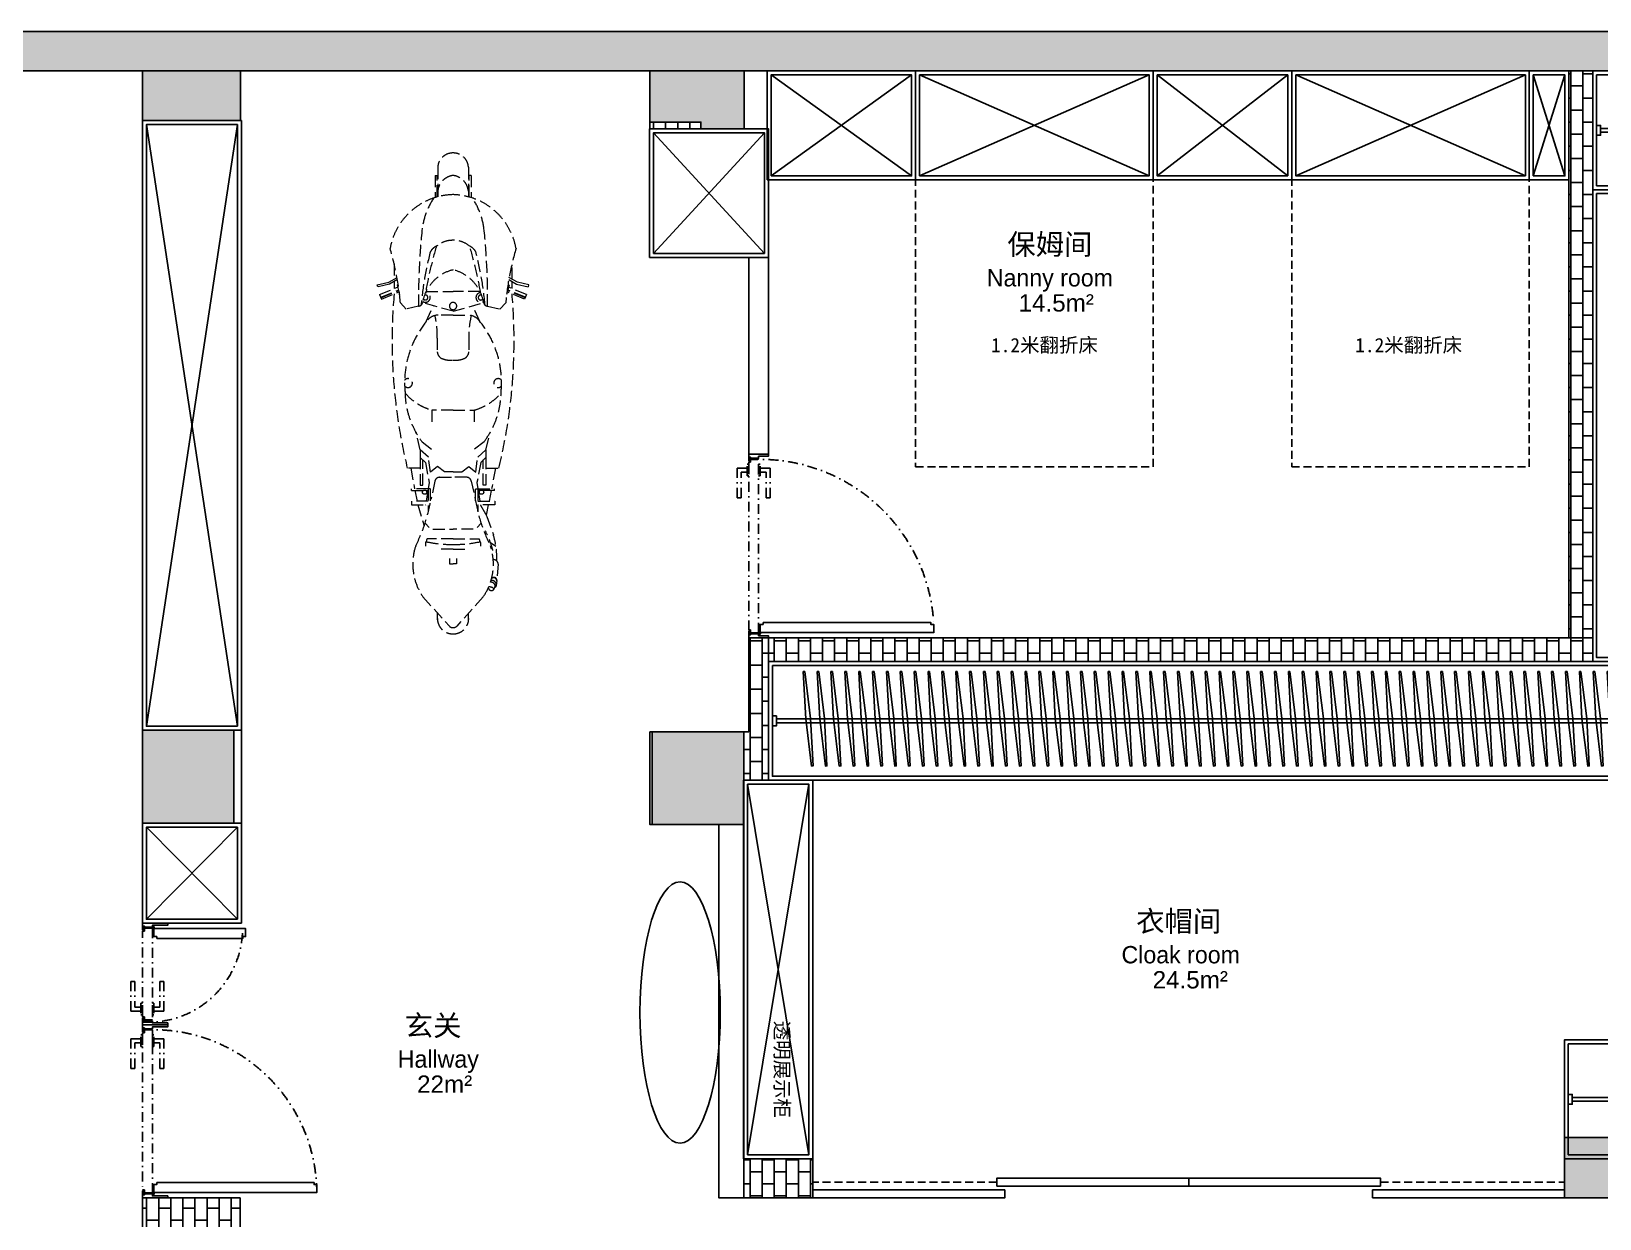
# Model space of a CAD drawing. Header units: millimetres. Extents: x -108767 to 78913, y -380878 to 1470.
# Drawn here: x 12053 to 19974, y -172015 to -166016 of the extents above; entities that cross this region are included whole.
import ezdxf
from ezdxf.enums import TextEntityAlignment as Align

# ---------------------------------------------------------------- set-up
doc = ezdxf.new("R2010")
doc.units = ezdxf.units.MM
doc.header["$LTSCALE"] = 10
for name, pattern in [('DASH', [0.35, 0.25, -0.1]), ('DASHDOT', [1, 0.5, -0.25, 0, -0.25]), ('DASHED', [0.75, 0.5, -0.25])]:
    doc.linetypes.add(name, pattern=pattern)
for name, color, linetype in [('012到顶家具', 55, 'Continuous'), ('021洁具', 146, 'Continuous'), ('2-Tank High', 70, 'Continuous'), ('3-New Window', 4, 'Continuous'), ('DOOR', 60, 'Continuous'), ('FF-FURN', 51, 'Continuous'), ('FF-TEXT', 50, 'Continuous'), ('NW-01-wall(原有墙体)', 255, 'Continuous'), ('NW-02-free(活动家具)', 241, 'Continuous'), ('T01-天花', 30, 'Continuous'), ('wipess', 8, 'Continuous')]:
    doc.layers.add(name, color=color, linetype=linetype)
doc.styles.add('ARIAL', font='arial.ttf')
doc.styles.add('CCD-HB', font='hbsmall.shx')
doc.styles.get("Standard").update_dxf_attribs({"font": ''})
doc.styles.add('STO', font='')
doc.styles.get('Standard').set_extended_font_data('SimSun')
doc.styles.get('STO').set_extended_font_data('SimSun')
pattern_1 = [(90, (-70270.71, -180008.13), (-60.96, 4e-15), []), (180, (-70270.71, -180008.13), (-60.96, -60.96), [60.96, -60.96])]

# ---------------------------------------------------------------- blocks, each defined once
blk = doc.blocks.new('*U153')
blk.add_lwpolyline([(510.71, -3273.86), (460.21, -3273.86), (460.21, -3323.86), (510.71, -3323.86)], close=True)
at = {"color": 6}
blk.add_lwpolyline([(508.71, -3275.86), (462.21, -3275.86), (462.21, -3321.86), (508.71, -3321.86)], close=True, dxfattribs=at)
at = {"color": 250}
for points in [[(462.21, -3321.86), (508.71, -3275.86)], [(462.21, -3275.86), (508.71, -3321.86)]]:
    blk.add_lwpolyline(points, dxfattribs=at)
blk = doc.blocks.new('*U162')
blk.add_lwpolyline([(510.71, -3271.86), (202.71, -3271.86), (202.71, -3321.86), (510.71, -3321.86)], close=True)
at = {"color": 6}
blk.add_lwpolyline([(508.71, -3273.86), (204.71, -3273.86), (204.71, -3319.86), (508.71, -3319.86)], close=True, dxfattribs=at)
at = {"color": 250}
for points in [[(204.71, -3319.86), (508.71, -3273.86)], [(204.71, -3273.86), (508.71, -3319.86)]]:
    blk.add_lwpolyline(points, dxfattribs=at)
blk = doc.blocks.new('2')
at = {"layer": 'NW-02-free(活动家具)', "color": 8, "linetype": 'DASH', "lineweight": 5, "ltscale": 20}
for p, q in [((2520.6, 1260.9), (2500.9, 1225.3)), ((2509.1, 1224.5), (2528.2, 1257.2)), ((2531.6, 1309.2), (2520.5, 1260.9)), ((2528.2, 1257.2), (2539.7, 1307.3)), ((2539.7, 1307.3), (2531.6, 1309.2)), ((2572.6, 1299.2), (2540.7, 1223.4)), ((2583.6, 1294.5), (2553.3, 1220.1)), ((2585.7, 1293.6), (2555.6, 1219.5)), ((2591.9, 1291), (2561.4, 1217.9)), ((2572.6, 1299.2), (2591.9, 1291)), ((2529.7, 1221), (2532.1, 1225.7)), ((2532.1, 1225.7), (2572, 1215.2)), ((2633.9, 1187.2), (2607.4, 1211.4)), ((2620.8, 1135.3), (2633.9, 1187.2)), ((3225.5, 1127.9), (3152, 1146.6)), ((3256.4, 1094.1), (3225.5, 1127.9)), ((3225.5, 1127.9), (3257.9, 1127.9)), ((3257.9, 1127.9), (3279.3, 1106.6)), ((3257.9, 1127.9), (3375.5, 1127.9)), ((3302.6, 1127.9), (3302.6, 1182.7)), ((3302.6, 1168.4), (3380.8, 1154.1)), ((3375.5, 1127.9), (3375.5, 1117)), ((3380.8, 1154.1), (3389.9, 1152.2)), ((3389.9, 1094.3), (3389.9, 1164.4)), ((3397.1, 1164.4), (3389.9, 1164.4)), ((3397.1, 1164.4), (3397.1, 1115.4)), ((3397.1, 1150.7), (3442.2, 1141.4)), ((3442.2, 1094.3), (3442.2, 1165.4)), ((3442.2, 1165.4), (3457, 1165.4)), ((3457, 1165.4), (3457, 1094.3)), ((3457, 1138.4), (3500.9, 1129.3)), ((3459.5, 1105.5), (3495.4, 1126.2)), ((3495.4, 1126.2), (3506.4, 1132.5)), ((3506.4, 1132.5), (3584, 1159.6)), ((3633.5, 1170.5), (3617.7, 1147.7)), ((3707.1, 1180.4), (3799.1, 1171.8)), ((3760.8, 1153.8), (3764.1, 1156.2)), ((3767.9, 1155.1), (3765.2, 1152.7)), ((3765.6, 1156.6), (3767.9, 1155.1)), ((3799.1, 1171.8), (3805.6, 1165.2)), ((3811.9, 1163.1), (3799.4, 1167.3)), ((2070.7, 1065.7), (2163.9, 1065.6)), ((2070.7, 1065.7), (2070.7, 1057.5)), ((2161.5, 1057.5), (2070.7, 1057.5)), ((2559.7, 1103.6), (2559.7, 990)), ((2642.8, 990), (2606.2, 1118.8)), ((2685.4, 1102.6), (2619.4, 1072.5)), ((2755.3, 1056.5), (2813.8, 1056.5)), ((3058.8, 990), (3058.8, 1078.9)), ((3058.8, 1078.9), (3110.3, 1078.9)), ((3192.1, 1120.2), (3227.6, 1074.3)), ((3320.2, 1085.1), (3256.4, 1094.1)), ((3375.5, 1117), (3268.8, 1117)), ((3279.3, 1106.6), (3363.4, 1090.6)), ((3296, 1055.7), (3320.2, 1085.1)), ((3357.5, 1066.7), (3435.1, 1083.4)), ((3363.4, 1090.6), (3389.9, 1094.7)), ((3389.9, 1094.3), (3487.3, 1094.3)), ((3389.9, 1084.4), (3389.9, 1094.3)), ((3441.3, 1084.4), (3389.9, 1084.4)), ((3404.3, 1118.9), (3397.1, 1118.9)), ((3397.1, 1104.3), (3397.1, 1094.3)), ((3397.1, 1095.8), (3442.2, 1102.8)), ((3404.3, 1100.8), (3397.1, 1100.8)), ((3457, 1105.1), (3459.5, 1105.5)), ((3535.1, 1108.1), (3553.1, 1091.2)), ((3559.7, 1075.2), (3559.7, 990)), ((3601.4, 990), (3601.4, 1098.5)), ((3604.4, 1101.5), (3613.4, 1101.5)), ((3613.4, 1101.5), (3613.4, 1103)), ((3616.4, 1106), (3631.3, 1106)), ((3845.2, 1116.7), (3968.7, 1005.7)), ((2036.1, 1054.6), (2137.5, 1054.6)), ((2137.5, 1054.6), (2160.8, 1054.6)), ((2658.8, 990), (2658.8, 1052.2)), ((3318.7, 1026.4), (3296, 1055.7)), ((3318.7, 990), (3318.7, 1026.4)), ((3341.7, 1047.1), (3341.7, 990)), ((3644.1, 990), (3644.1, 1053.2)), ((3683.6, 1005), (3706.2, 1005)), ((3706.2, 1005), (3706.2, 990)), ((3938.2, 1055.5), (3913.3, 1055.5)), ((3935.7, 1055.5), (3940.6, 1055.5)), ((3941.7, 1055.5), (3935.7, 1055.5)), ((3941.7, 1055.5), (3935.7, 1055.5)), ((4000.8, 1002.5), (4000.8, 1002.3)), ((4000.8, 1002.5), (4000.8, 1002.3)), ((4000.8, 1002.5), (4000.8, 1002.3)), ((4000.8, 1002.5), (4000.8, 1002.3)), ((2036.1, 925.4), (2137.5, 925.4)), ((2137.5, 925.4), (2160.8, 925.4)), ((2559.7, 876.5), (2559.7, 990)), ((2642.8, 990), (2606.2, 861.2)), ((2658.8, 990), (2658.8, 927.9)), ((3058.8, 990), (3058.8, 901.1)), ((3318.7, 953.6), (3296, 924.3)), ((3296, 924.3), (3320.2, 894.9)), ((3318.7, 990), (3318.7, 953.6)), ((3341.7, 932.9), (3341.7, 990)), ((3559.7, 904.8), (3559.7, 990)), ((3601.4, 990), (3601.4, 881.6)), ((3644.1, 990), (3644.1, 926.8)), ((3683.6, 975), (3706.2, 975)), ((3706.2, 975), (3706.2, 990)), ((3845.2, 863.3), (3968.7, 974.3)), ((3938.2, 924.5), (3913.3, 924.5)), ((3935.7, 924.5), (3940.6, 924.5)), ((3941.7, 924.5), (3935.7, 924.5)), ((3941.7, 924.5), (3935.7, 924.5)), ((4000.8, 977.5), (4000.8, 977.7)), ((4000.8, 977.5), (4000.8, 977.7)), ((4000.8, 977.5), (4000.8, 977.7)), ((4000.8, 977.5), (4000.8, 977.7)), ((2161.5, 922.5), (2070.7, 922.5)), ((2070.7, 914.3), (2070.7, 922.5)), ((2070.7, 914.3), (2163.9, 914.4)), ((2685.4, 877.4), (2619.4, 907.5)), ((2755.3, 923.5), (2813.8, 923.5)), ((3058.8, 901.1), (3110.3, 901.1)), ((3192.1, 859.9), (3227.6, 905.7)), ((3256.4, 885.9), (3225.5, 852.1)), ((3320.2, 894.9), (3256.4, 885.9)), ((3257.9, 852.1), (3279.3, 873.4)), ((3375.5, 863), (3268.8, 863)), ((3279.3, 873.4), (3363.4, 889.4)), ((3357.5, 913.3), (3435.1, 896.7)), ((3363.4, 889.4), (3389.9, 885.3)), ((3375.5, 852.1), (3375.5, 863)), ((3441.3, 895.6), (3389.9, 895.6)), ((3389.9, 895.6), (3389.9, 885.7)), ((3389.9, 885.7), (3487.3, 885.7)), ((3389.9, 885.7), (3389.9, 815.6)), ((3397.1, 875.7), (3397.1, 885.7)), ((3397.1, 884.2), (3442.2, 877.2)), ((3404.3, 879.2), (3397.1, 879.2)), ((3397.1, 815.6), (3397.1, 864.6)), ((3404.3, 861.1), (3397.1, 861.1)), ((3442.2, 885.7), (3442.2, 814.6)), ((3457, 814.6), (3457, 885.7)), ((3457, 874.9), (3459.5, 874.5)), ((3457, 841.6), (3545.6, 868.4)), ((3535.1, 871.9), (3553.1, 888.8)), ((3604.4, 878.6), (3613.4, 878.6)), ((3613.4, 878.6), (3613.4, 877)), ((3616.4, 874), (3631.3, 874)), ((2633.9, 792.8), (2607.4, 768.6)), ((2620.8, 844.7), (2633.9, 792.8)), ((3225.5, 852.1), (3152, 833.4)), ((3225.5, 852.1), (3257.9, 852.1)), ((3257.9, 852.1), (3375.5, 852.1)), ((3302.6, 852.1), (3302.6, 797.3)), ((3302.6, 811.6), (3380.8, 825.9)), ((3380.8, 825.9), (3389.9, 827.8)), ((3397.1, 815.6), (3389.9, 815.6)), ((3397.1, 829.3), (3442.2, 838.6)), ((3442.2, 814.6), (3457, 814.6)), ((2520.6, 719.2), (2500.9, 754.7)), ((2509.1, 755.5), (2528.2, 722.8)), ((2529.7, 759), (2532.1, 754.3)), ((2532.1, 754.3), (2572, 764.8)), ((2572.6, 680.8), (2540.7, 756.6)), ((2583.6, 685.5), (2553.3, 759.9)), ((2585.7, 686.4), (2555.6, 760.5)), ((2591.9, 689), (2561.4, 762.1)), ((2531.6, 670.8), (2520.5, 719.1)), ((2528.2, 722.8), (2539.7, 672.7)), ((2539.7, 672.7), (2531.6, 670.8)), ((2572.6, 680.8), (2591.9, 689))]:
    blk.add_line(p, q, dxfattribs=at)
for centre, radius in [((3765, 1155.2), 0.868), ((3404.3, 1109.8), 9.08), ((3404.3, 870.2), 9.08)]:
    blk.add_circle(centre, radius, dxfattribs=at)
for centre, radius, start, end in [((2427.4, 983.5), 276, 100.13265, 178.65035), ((2711.8, 2375.1), 1168.3, 253.44619, 264.87599), ((2496.2, -6511.7), 7750.1, 89.91161, 90.39669), ((2496.2, -6511.7), 7750.1, 89.62463, 89.84464), ((2768.4, -1009.7), 2256.5, 76.30723, 95.05007), ((2943.2, 785.2), 408.8, 84.52447, 129.08409), ((2945, 1179.9), 18.7, 131.56398, 47.89713), ((2978.6, 839.7), 352.5, 52.70937, 89.41331), ((2835.6, 1016.6), 231.7, 15.61422, 49.25116), ((2589, -1678.1), 2813.6, 89.35398, 96.03584), ((2730.5, -205.6), 1334.9, 94.89289, 104.71399), ((2604.1, 1135.3), 16.7, 277.3477, 0), ((3317.8, 1771.9), 698.5, 279.66285, 296.59099), ((3772.1, 719.3), 455.3, 105.50688, 116.67642), ((3685, 820.4), 353.9, 88.45512, 106.58906), ((3707.2, 917.1), 242.6, 55.35211, 108.43415), ((3709.7, 1159.1), 21.4, 96.97406, 180.25165), ((3774.8, 1162.4), 11.7, 92.57259, 195.27889), ((3749.2, 1154.8), 15, 1.29849, 17.51325), ((3777.8, 1160.8), 13, 81.82756, 177.10467), ((3806.8, 1165.8), 42.2, 185.96598, 194.52144), ((3796.8, 1151.4), 21.3, 100.207, 183.84956), ((3801.5, 1149.1), 18.3, 96.63858, 184.78485), ((3832.2, 1142.4), 28.9, 134.48118, 185.02313), ((3805.1, 1151.5), 13.4, 278.66387, 59.55311), ((2337.9, 810.1), 313, 98.21888, 123.34914), ((2452.1, 991.3), 108.3, 140.72424, 180.67252), ((2847.3, -541.4), 1671.4, 99.73156, 106.65741), ((2424.8, 1031.7), 63.2, 121.89377, 153.6016), ((2636.6, 947.8), 173.7, 100.07286, 165.94757), ((2584.8, 1106.3), 20, 180.95691, 35.29301), ((2584.8, 1106.3), 10.4, 157.50528, 58.74464), ((2721.8, 1051.2), 63, 125.30982, 179.11547), ((2745.3, 1420), 363.6, 256.53977, 271.56793), ((2810.5, 1021.5), 35.2, 34.55145, 84.50271), ((3361.7, 1047.1), 20, 102.02926, 180), ((3604.4, 1098.5), 3, 90, 180), ((3616.4, 1103), 3, 90, 180), ((3076.6, 990.3), 548.2, 359.96503, 11.69416), ((2040.2, 990.6), 64.2, 93.61508, 180.50222), ((2144.8, 980.2), 74.8, 95.60162, 172.45585), ((2620.7, 990), 15.3, 0, 180), ((2757.3, 1001.5), 91.4, 352.77429, 25.93133), ((3936.6, 991.5), 64.2, 358.6637, 86.3859), ((3951.5, 990.2), 23.2, 359.55938, 42.00109), ((2040.2, 989.4), 64.2, 179.49778, 266.38492), ((2144.8, 999.8), 74.8, 187.54415, 264.39838), ((2427.4, 996.5), 276, 181.34965, 259.86735), ((2452.1, 988.7), 108.3, 179.32748, 219.27576), ((2636.6, 1032.2), 173.7, 194.05243, 259.92714), ((2620.7, 990), 15.3, 180, 0), ((2721.8, 928.8), 63, 180.88453, 234.69018), ((2810.5, 958.5), 35.2, 275.49729, 325.44855), ((2757.3, 978.5), 91.4, 334.06867, 7.22571), ((3361.7, 932.9), 20, 180, 257.97074), ((3076.6, 989.7), 548.2, 348.30584, 0.03497), ((3936.6, 988.5), 64.2, 273.6141, 1.3363), ((3951.5, 989.8), 23.2, 317.99891, 0.44062), ((2337.9, 1169.9), 313, 236.65086, 261.78112), ((2589, 3658.1), 2813.6, 263.96416, 270.64602), ((2847.3, 2521.4), 1671.4, 253.34259, 260.26844), ((2424.8, 948.3), 63.2, 206.3984, 238.10623), ((2730.5, 2185.7), 1334.9, 255.28601, 265.10711), ((2584.8, 873.7), 20, 324.70699, 179.04309), ((2584.8, 873.7), 10.4, 301.25536, 202.49472), ((2604.1, 844.7), 16.7, 0, 82.6523), ((2745.3, 560), 363.6, 88.43207, 103.46023), ((2943.2, 1194.8), 408.8, 230.91591, 275.47553), ((2978.6, 1140.3), 352.5, 270.58669, 307.29063), ((2835.6, 963.5), 231.7, 310.74884, 344.38578), ((3317.8, 208.1), 698.5, 63.40901, 80.33715), ((3604.4, 881.6), 3, 180, 270), ((3616.4, 877), 3, 180, 270), ((3707.2, 1062.9), 242.6, 251.56585, 304.64789), ((2768.4, 2989.7), 2256.5, 264.94993, 283.69277), ((2945, 800.1), 18.7, 312.10287, 228.43602), ((2711.8, -395.1), 1168.3, 95.12401, 106.55381), ((2496.2, 8491.7), 7750.1, 269.60331, 270.08839), ((2496.2, 8491.7), 7750.1, 270.15536, 270.37537)]:
    blk.add_arc(centre, radius, start, end, dxfattribs=at)
blk = doc.blocks.new('*U164')
for points in [[(7.75, 7.25), (6.75, 7.25), (6.75, 5.75), (2.75, 5.75), (2.75, 88.17), (6.75, 88.17), (6.75, 86.67), (7.75, 86.67), (7.75, 7.25)], [(1.5, 0.75), (1.5, 0.5)]]:
    blk.add_lwpolyline(points)
for points in [[(0, 0), (3.5, 0), (3.5, 0.5), (1.5, 0.5), (1.5, 1), (2, 1), (2, 5), (1, 5), (1, 12.77), (0, 12.77), (0, 10.77), (0, 10.77), (0, 0)], [(87.42, 0), (87.42, 10.77), (87.42, 10.77), (87.42, 12.77), (86.42, 12.77), (86.42, 5), (85.42, 5), (85.42, 1), (85.92, 1), (85.92, 0.5), (83.92, 0.5), (83.92, 0), (87.42, 0)]]:
    blk.add_lwpolyline(points, close=True)
at = {"color": 251, "linetype": 'DASHDOT'}
for points in [[(80.42, 5.8), (80.42, 10.8), (65.42, 10.8), (65.42, 8.8), (78.42, 8.8), (78.42, 5.8), (80.42, 5.8)], [(4, 0), (4, 1), (2.5, 1), (2.5, 5), (84.92, 5), (84.92, 1), (83.42, 1), (83.42, 0), (4, 0)], [(76.42, 5), (76.42, 5.8), (82.42, 5.8), (82.42, 5), (76.42, 5)], [(76.42, 0), (76.42, -0.8), (82.42, -0.8), (82.42, 0), (76.42, 0)], [(80.42, -0.8), (80.42, -5.8), (65.42, -5.8), (65.42, -3.8), (78.42, -3.8), (78.42, -0.8), (80.42, -0.8)]]:
    blk.add_lwpolyline(points, dxfattribs=at)
at = {"color": 5}
for points in [[(3, 0.5, 2.414214), (2.75, 0.75), (1.5, 0.75), (1.5, 0.5)], [(84.42, 0.5, -2.414214), (84.67, 0.75), (85.92, 0.75), (85.92, 0.5)]]:
    blk.add_lwpolyline(points, format="xyb", close=True, dxfattribs=at)
for points in [[(1.75, 5.5), (1.75, 5)], [(2.75, 5.5), (2.75, 5)]]:
    blk.add_lwpolyline(points, dxfattribs=at)
blk.add_circle((2.25, 5.5), 0.5, dxfattribs=at)
at = {"color": 251, "linetype": 'DASHDOT'}
blk.add_arc((2.26, 5.34), 82.73, 356.30099, 89.66396, dxfattribs=at)
blk = doc.blocks.new('*U167')
for points in [[(7.75, 7.25), (6.75, 7.25), (6.75, 5.75), (2.75, 5.75), (2.75, 52.13), (6.75, 52.13), (6.75, 50.63), (7.75, 50.63), (7.75, 7.25)], [(1.5, 0.75), (1.5, 0.5)]]:
    blk.add_lwpolyline(points)
for points in [[(0, 0), (3.5, 0), (3.5, 0.5), (1.5, 0.5), (1.5, 1), (2, 1), (2, 5), (1, 5), (1, 12.77), (0, 12.77), (0, 10.77), (0, 10.77), (0, 0)], [(51.38, 0), (51.38, 10.77), (51.38, 10.77), (51.38, 12.77), (50.38, 12.77), (50.38, 5), (49.38, 5), (49.38, 1), (49.88, 1), (49.88, 0.5), (47.88, 0.5), (47.88, 0), (51.38, 0)]]:
    blk.add_lwpolyline(points, close=True)
at = {"color": 251, "linetype": 'DASHDOT'}
for points in [[(44.38, 5.8), (44.38, 10.8), (29.38, 10.8), (29.38, 8.8), (42.38, 8.8), (42.38, 5.8), (44.38, 5.8)], [(4, 0), (4, 1), (2.5, 1), (2.5, 5), (48.88, 5), (48.88, 1), (47.38, 1), (47.38, 0), (4, 0)], [(40.38, 5), (40.38, 5.8), (46.38, 5.8), (46.38, 5), (40.38, 5)], [(40.38, 0), (40.38, -0.8), (46.38, -0.8), (46.38, 0), (40.38, 0)], [(44.38, -0.8), (44.38, -5.8), (29.38, -5.8), (29.38, -3.8), (42.38, -3.8), (42.38, -0.8), (44.38, -0.8)]]:
    blk.add_lwpolyline(points, dxfattribs=at)
at = {"color": 5}
for points in [[(3, 0.5, 2.414214), (2.75, 0.75), (1.5, 0.75), (1.5, 0.5)], [(48.38, 0.5, -2.414214), (48.63, 0.75), (49.88, 0.75), (49.88, 0.5)]]:
    blk.add_lwpolyline(points, format="xyb", close=True, dxfattribs=at)
for points in [[(1.75, 5.5), (1.75, 5)], [(2.75, 5.5), (2.75, 5)]]:
    blk.add_lwpolyline(points, dxfattribs=at)
blk.add_circle((2.25, 5.5), 0.5, dxfattribs=at)
at = {"color": 251, "linetype": 'DASHDOT'}
blk.add_arc((2.47, 3.07), 47.52, 356.30099, 89.66396, dxfattribs=at)
blk = doc.blocks.new('*U227')
at = {"layer": '2-Tank High', "color": 250}
for p, q in [((-45, 0), (-47.89, 23.84)), ((-44.2, 0.07), (-45.5, 24.05)), ((-38, 0), (-40.89, 23.84)), ((-37.2, 0.07), (-38.5, 24.05)), ((-31, 0), (-33.89, 23.84)), ((-30.2, 0.07), (-31.5, 24.05)), ((-24, 0), (-26.89, 23.84)), ((-23.2, 0.07), (-24.5, 24.05)), ((-17, 0), (-19.89, 23.84)), ((-16.2, 0.07), (-17.5, 24.05)), ((-10, 0), (-12.89, 23.84)), ((-9.2, 0.07), (-10.5, 24.05)), ((-3, 0), (-5.89, 23.84)), ((-2.2, 0.07), (-3.5, 24.05)), ((4, 0), (1.11, 23.84)), ((4.8, 0.07), (3.5, 24.05)), ((11, 0), (8.11, 23.84)), ((11.8, 0.07), (10.5, 24.05)), ((18, 0), (15.11, 23.84)), ((18.8, 0.07), (17.5, 24.05)), ((25, 0), (22.11, 23.84)), ((25.8, 0.07), (24.5, 24.05)), ((32, 0), (29.11, 23.84)), ((32.8, 0.07), (31.5, 24.05)), ((39, 0), (36.11, 23.84)), ((39.8, 0.07), (38.5, 24.05)), ((46, 0), (43.11, 23.84)), ((46.8, 0.07), (45.5, 24.05)), ((53, 0), (50.11, 23.84)), ((53.8, 0.07), (52.5, 24.05)), ((60, 0), (57.11, 23.84)), ((60.8, 0.07), (59.5, 24.05)), ((67, 0), (64.11, 23.84)), ((67.8, 0.07), (66.5, 24.05)), ((74, 0), (71.11, 23.84)), ((74.8, 0.07), (73.5, 24.05)), ((81, 0), (78.11, 23.84)), ((81.8, 0.07), (80.5, 24.05)), ((88, 0), (85.11, 23.84)), ((88.8, 0.07), (87.5, 24.05)), ((95, 0), (92.11, 23.84)), ((95.8, 0.07), (94.5, 24.05)), ((102, 0), (99.11, 23.84)), ((102.8, 0.07), (101.5, 24.05)), ((109, 0), (106.11, 23.84)), ((109.8, 0.07), (108.5, 24.05)), ((116, 0), (113.11, 23.84)), ((116.8, 0.07), (115.5, 24.05)), ((123, 0), (120.11, 23.84)), ((123.8, 0.07), (122.5, 24.05)), ((130, 0), (127.11, 23.84)), ((130.8, 0.07), (129.5, 24.05)), ((137, 0), (134.11, 23.84)), ((137.8, 0.07), (136.5, 24.05)), ((144, 0), (141.11, 23.84)), ((144.8, 0.07), (143.5, 24.05)), ((151, 0), (148.11, 23.84)), ((151.8, 0.07), (150.5, 24.05)), ((158, 0), (155.11, 23.84)), ((158.8, 0.07), (157.5, 24.05)), ((165, 0), (162.11, 23.84)), ((165.8, 0.07), (164.5, 24.05)), ((172, 0), (169.11, 23.84)), ((172.8, 0.07), (171.5, 24.05)), ((179, 0), (176.11, 23.84)), ((179.8, 0.07), (178.5, 24.05)), ((186, 0), (183.11, 23.84)), ((186.8, 0.07), (185.5, 24.05)), ((193, 0), (190.11, 23.84)), ((193.8, 0.07), (192.5, 24.05)), ((200, 0), (197.11, 23.84)), ((200.8, 0.07), (199.5, 24.05)), ((207, 0), (204.11, 23.84)), ((207.8, 0.07), (206.5, 24.05)), ((214, 0), (211.11, 23.84)), ((214.8, 0.07), (213.5, 24.05)), ((221, 0), (218.11, 23.84)), ((221.8, 0.07), (220.5, 24.05)), ((228, 0), (225.11, 23.84)), ((228.8, 0.07), (227.5, 24.05)), ((235, 0), (232.11, 23.84)), ((235.8, 0.07), (234.5, 24.05)), ((242, 0), (239.11, 23.84)), ((242.8, 0.07), (241.5, 24.05)), ((249, 0), (246.11, 23.84)), ((249.8, 0.07), (248.5, 24.05)), ((256, 0), (253.11, 23.84)), ((256.8, 0.07), (255.5, 24.05)), ((263, 0), (260.11, 23.84)), ((263.8, 0.07), (262.5, 24.05)), ((270, 0), (267.11, 23.84)), ((270.8, 0.07), (269.5, 24.05)), ((277, 0), (274.11, 23.84)), ((277.8, 0.07), (276.5, 24.05)), ((284, 0), (281.11, 23.84)), ((284.8, 0.07), (283.5, 24.05)), ((291, 0), (288.11, 23.84)), ((291.8, 0.07), (290.5, 24.05)), ((298, 0), (295.11, 23.84)), ((298.8, 0.07), (297.5, 24.05)), ((305, 0), (302.11, 23.84)), ((305.8, 0.07), (304.5, 24.05)), ((312, 0), (309.11, 23.84)), ((312.8, 0.07), (311.5, 24.05)), ((319, 0), (316.11, 23.84)), ((319.8, 0.07), (318.5, 24.05)), ((326, 0), (323.11, 23.84)), ((326.8, 0.07), (325.5, 24.05)), ((333, 0), (330.11, 23.84)), ((333.8, 0.07), (332.5, 24.05)), ((340, 0), (337.11, 23.84)), ((340.8, 0.07), (339.5, 24.05)), ((347, 0), (344.11, 23.84)), ((347.8, 0.07), (346.5, 24.05)), ((354, 0), (351.11, 23.84)), ((354.8, 0.07), (353.5, 24.05)), ((361, 0), (358.11, 23.84)), ((361.8, 0.07), (360.5, 24.05)), ((368, 0), (365.11, 23.84)), ((368.8, 0.07), (367.5, 24.05)), ((375, 0), (372.11, 23.84)), ((375.8, 0.07), (374.5, 24.05)), ((382, 0), (379.11, 23.84)), ((382.8, 0.07), (381.5, 24.05)), ((389, 0), (386.11, 23.84)), ((389.8, 0.07), (388.5, 24.05)), ((396, 0), (393.11, 23.84)), ((396.8, 0.07), (395.5, 24.05)), ((-44.2, 0.07), (-45, 0)), ((-37.2, 0.07), (-38, 0)), ((-30.2, 0.07), (-31, 0)), ((-23.2, 0.07), (-24, 0)), ((-16.2, 0.07), (-17, 0)), ((-9.2, 0.07), (-10, 0)), ((-2.2, 0.07), (-3, 0)), ((4.8, 0.07), (4, 0)), ((11.8, 0.07), (11, 0)), ((18.8, 0.07), (18, 0)), ((25.8, 0.07), (25, 0)), ((32.8, 0.07), (32, 0)), ((39.8, 0.07), (39, 0)), ((46.8, 0.07), (46, 0)), ((53.8, 0.07), (53, 0)), ((60.8, 0.07), (60, 0)), ((67.8, 0.07), (67, 0)), ((74.8, 0.07), (74, 0)), ((81.8, 0.07), (81, 0)), ((88.8, 0.07), (88, 0)), ((95.8, 0.07), (95, 0)), ((102.8, 0.07), (102, 0)), ((109.8, 0.07), (109, 0)), ((116.8, 0.07), (116, 0)), ((123.8, 0.07), (123, 0)), ((130.8, 0.07), (130, 0)), ((137.8, 0.07), (137, 0)), ((144.8, 0.07), (144, 0)), ((151.8, 0.07), (151, 0)), ((158.8, 0.07), (158, 0)), ((165.8, 0.07), (165, 0)), ((172.8, 0.07), (172, 0)), ((179.8, 0.07), (179, 0)), ((186.8, 0.07), (186, 0)), ((193.8, 0.07), (193, 0)), ((200.8, 0.07), (200, 0)), ((207.8, 0.07), (207, 0)), ((214.8, 0.07), (214, 0)), ((221.8, 0.07), (221, 0)), ((228.8, 0.07), (228, 0)), ((235.8, 0.07), (235, 0)), ((242.8, 0.07), (242, 0)), ((249.8, 0.07), (249, 0)), ((256.8, 0.07), (256, 0)), ((263.8, 0.07), (263, 0)), ((270.8, 0.07), (270, 0)), ((277.8, 0.07), (277, 0)), ((284.8, 0.07), (284, 0)), ((291.8, 0.07), (291, 0)), ((298.8, 0.07), (298, 0)), ((305.8, 0.07), (305, 0)), ((312.8, 0.07), (312, 0)), ((319.8, 0.07), (319, 0)), ((326.8, 0.07), (326, 0)), ((333.8, 0.07), (333, 0)), ((340.8, 0.07), (340, 0)), ((347.8, 0.07), (347, 0)), ((354.8, 0.07), (354, 0)), ((361.8, 0.07), (361, 0)), ((368.8, 0.07), (368, 0)), ((375.8, 0.07), (375, 0)), ((382.8, 0.07), (382, 0)), ((389.8, 0.07), (389, 0)), ((396.8, 0.07), (396, 0))]:
    blk.add_line(p, q, dxfattribs=at)
for points in [[(-48.39, 47.89), (-49.18, 47.82), (-47.89, 23.84)], [(-49.18, 47.82), (-48.39, 47.89), (-45.5, 24.05)], [(-42.18, 47.82), (-41.39, 47.89), (-38.5, 24.05)], [(-41.39, 47.89), (-42.18, 47.82), (-40.89, 23.84)], [(-35.18, 47.82), (-34.39, 47.89), (-31.5, 24.05)], [(-34.39, 47.89), (-35.18, 47.82), (-33.89, 23.84)], [(-28.18, 47.82), (-27.39, 47.89), (-24.5, 24.05)], [(-27.39, 47.89), (-28.18, 47.82), (-26.89, 23.84)], [(-21.18, 47.82), (-20.39, 47.89), (-17.5, 24.05)], [(-20.39, 47.89), (-21.18, 47.82), (-19.89, 23.84)], [(-14.18, 47.82), (-13.39, 47.89), (-10.5, 24.05)], [(-13.39, 47.89), (-14.18, 47.82), (-12.89, 23.84)], [(-7.18, 47.82), (-6.39, 47.89), (-3.5, 24.05)], [(-6.39, 47.89), (-7.18, 47.82), (-5.89, 23.84)], [(-0.18, 47.82), (0.61, 47.89), (3.5, 24.05)], [(0.61, 47.89), (-0.18, 47.82), (1.11, 23.84)], [(6.82, 47.82), (7.61, 47.89), (10.5, 24.05)], [(7.61, 47.89), (6.82, 47.82), (8.11, 23.84)], [(13.82, 47.82), (14.61, 47.89), (17.5, 24.05)], [(14.61, 47.89), (13.82, 47.82), (15.11, 23.84)], [(20.82, 47.82), (21.61, 47.89), (24.5, 24.05)], [(21.61, 47.89), (20.82, 47.82), (22.11, 23.84)], [(27.82, 47.82), (28.61, 47.89), (31.5, 24.05)], [(28.61, 47.89), (27.82, 47.82), (29.11, 23.84)], [(34.82, 47.82), (35.61, 47.89), (38.5, 24.05)], [(35.61, 47.89), (34.82, 47.82), (36.11, 23.84)], [(41.82, 47.82), (42.61, 47.89), (45.5, 24.05)], [(42.61, 47.89), (41.82, 47.82), (43.11, 23.84)], [(48.82, 47.82), (49.61, 47.89), (52.5, 24.05)], [(49.61, 47.89), (48.82, 47.82), (50.11, 23.84)], [(55.82, 47.82), (56.61, 47.89), (59.5, 24.05)], [(56.61, 47.89), (55.82, 47.82), (57.11, 23.84)], [(62.82, 47.82), (63.61, 47.89), (66.5, 24.05)], [(63.61, 47.89), (62.82, 47.82), (64.11, 23.84)], [(69.82, 47.82), (70.61, 47.89), (73.5, 24.05)], [(70.61, 47.89), (69.82, 47.82), (71.11, 23.84)], [(76.82, 47.82), (77.61, 47.89), (80.5, 24.05)], [(77.61, 47.89), (76.82, 47.82), (78.11, 23.84)], [(83.82, 47.82), (84.61, 47.89), (87.5, 24.05)], [(84.61, 47.89), (83.82, 47.82), (85.11, 23.84)], [(90.82, 47.82), (91.61, 47.89), (94.5, 24.05)], [(91.61, 47.89), (90.82, 47.82), (92.11, 23.84)], [(97.82, 47.82), (98.61, 47.89), (101.5, 24.05)], [(98.61, 47.89), (97.82, 47.82), (99.11, 23.84)], [(104.82, 47.82), (105.61, 47.89), (108.5, 24.05)], [(105.61, 47.89), (104.82, 47.82), (106.11, 23.84)], [(111.82, 47.82), (112.61, 47.89), (115.5, 24.05)], [(112.61, 47.89), (111.82, 47.82), (113.11, 23.84)], [(118.82, 47.82), (119.61, 47.89), (122.5, 24.05)], [(119.61, 47.89), (118.82, 47.82), (120.11, 23.84)], [(125.82, 47.82), (126.61, 47.89), (129.5, 24.05)], [(126.61, 47.89), (125.82, 47.82), (127.11, 23.84)], [(132.82, 47.82), (133.61, 47.89), (136.5, 24.05)], [(133.61, 47.89), (132.82, 47.82), (134.11, 23.84)], [(139.82, 47.82), (140.61, 47.89), (143.5, 24.05)], [(140.61, 47.89), (139.82, 47.82), (141.11, 23.84)], [(146.82, 47.82), (147.61, 47.89), (150.5, 24.05)], [(147.61, 47.89), (146.82, 47.82), (148.11, 23.84)], [(153.82, 47.82), (154.61, 47.89), (157.5, 24.05)], [(154.61, 47.89), (153.82, 47.82), (155.11, 23.84)], [(160.82, 47.82), (161.61, 47.89), (164.5, 24.05)], [(161.61, 47.89), (160.82, 47.82), (162.11, 23.84)], [(167.82, 47.82), (168.61, 47.89), (171.5, 24.05)], [(168.61, 47.89), (167.82, 47.82), (169.11, 23.84)], [(174.82, 47.82), (175.61, 47.89), (178.5, 24.05)], [(175.61, 47.89), (174.82, 47.82), (176.11, 23.84)], [(181.82, 47.82), (182.61, 47.89), (185.5, 24.05)], [(182.61, 47.89), (181.82, 47.82), (183.11, 23.84)], [(188.82, 47.82), (189.61, 47.89), (192.5, 24.05)], [(189.61, 47.89), (188.82, 47.82), (190.11, 23.84)], [(195.82, 47.82), (196.61, 47.89), (199.5, 24.05)], [(196.61, 47.89), (195.82, 47.82), (197.11, 23.84)], [(202.82, 47.82), (203.61, 47.89), (206.5, 24.05)], [(203.61, 47.89), (202.82, 47.82), (204.11, 23.84)], [(209.82, 47.82), (210.61, 47.89), (213.5, 24.05)], [(210.61, 47.89), (209.82, 47.82), (211.11, 23.84)], [(216.82, 47.82), (217.61, 47.89), (220.5, 24.05)], [(217.61, 47.89), (216.82, 47.82), (218.11, 23.84)], [(223.82, 47.82), (224.61, 47.89), (227.5, 24.05)], [(224.61, 47.89), (223.82, 47.82), (225.11, 23.84)], [(230.82, 47.82), (231.61, 47.89), (234.5, 24.05)], [(231.61, 47.89), (230.82, 47.82), (232.11, 23.84)], [(237.82, 47.82), (238.61, 47.89), (241.5, 24.05)], [(238.61, 47.89), (237.82, 47.82), (239.11, 23.84)], [(244.82, 47.82), (245.61, 47.89), (248.5, 24.05)], [(245.61, 47.89), (244.82, 47.82), (246.11, 23.84)], [(251.82, 47.82), (252.61, 47.89), (255.5, 24.05)], [(252.61, 47.89), (251.82, 47.82), (253.11, 23.84)], [(258.82, 47.82), (259.61, 47.89), (262.5, 24.05)], [(259.61, 47.89), (258.82, 47.82), (260.11, 23.84)], [(265.82, 47.82), (266.61, 47.89), (269.5, 24.05)], [(266.61, 47.89), (265.82, 47.82), (267.11, 23.84)], [(272.82, 47.82), (273.61, 47.89), (276.5, 24.05)], [(273.61, 47.89), (272.82, 47.82), (274.11, 23.84)], [(279.82, 47.82), (280.61, 47.89), (283.5, 24.05)], [(280.61, 47.89), (279.82, 47.82), (281.11, 23.84)], [(286.82, 47.82), (287.61, 47.89), (290.5, 24.05)], [(287.61, 47.89), (286.82, 47.82), (288.11, 23.84)], [(293.82, 47.82), (294.61, 47.89), (297.5, 24.05)], [(294.61, 47.89), (293.82, 47.82), (295.11, 23.84)], [(300.82, 47.82), (301.61, 47.89), (304.5, 24.05)], [(301.61, 47.89), (300.82, 47.82), (302.11, 23.84)], [(307.82, 47.82), (308.61, 47.89), (311.5, 24.05)], [(308.61, 47.89), (307.82, 47.82), (309.11, 23.84)], [(314.82, 47.82), (315.61, 47.89), (318.5, 24.05)], [(315.61, 47.89), (314.82, 47.82), (316.11, 23.84)], [(321.82, 47.82), (322.61, 47.89), (325.5, 24.05)], [(322.61, 47.89), (321.82, 47.82), (323.11, 23.84)], [(328.82, 47.82), (329.61, 47.89), (332.5, 24.05)], [(329.61, 47.89), (328.82, 47.82), (330.11, 23.84)], [(335.82, 47.82), (336.61, 47.89), (339.5, 24.05)], [(336.61, 47.89), (335.82, 47.82), (337.11, 23.84)], [(342.82, 47.82), (343.61, 47.89), (346.5, 24.05)], [(343.61, 47.89), (342.82, 47.82), (344.11, 23.84)], [(349.82, 47.82), (350.61, 47.89), (353.5, 24.05)], [(350.61, 47.89), (349.82, 47.82), (351.11, 23.84)], [(356.82, 47.82), (357.61, 47.89), (360.5, 24.05)], [(357.61, 47.89), (356.82, 47.82), (358.11, 23.84)], [(363.82, 47.82), (364.61, 47.89), (367.5, 24.05)], [(364.61, 47.89), (363.82, 47.82), (365.11, 23.84)], [(370.82, 47.82), (371.61, 47.89), (374.5, 24.05)], [(371.61, 47.89), (370.82, 47.82), (372.11, 23.84)], [(377.82, 47.82), (378.61, 47.89), (381.5, 24.05)], [(378.61, 47.89), (377.82, 47.82), (379.11, 23.84)], [(384.82, 47.82), (385.61, 47.89), (388.5, 24.05)], [(385.61, 47.89), (384.82, 47.82), (386.11, 23.84)], [(391.82, 47.82), (392.61, 47.89), (395.5, 24.05)], [(392.61, 47.89), (391.82, 47.82), (393.11, 23.84)]]:
    blk.add_lwpolyline(points, dxfattribs=at)
blk = doc.blocks.new('*U182')
blk.add_lwpolyline([(0, -30), (0, 30), (471.3, 30), (471.3, -30)], close=True)
at = {"color": 6}
blk.add_lwpolyline([(2, -28), (2, 28), (469.3, 28), (469.3, -28)], close=True, dxfattribs=at)
at = {"color": 250}
for points in [[(2, 2.5), (4, 2.5), (4, -2.5), (2, -2.5), (2, 2.5)], [(4, 1), (467.3, 1)], [(469.3, 2.5), (467.3, 2.5), (467.3, -2.5), (469.3, -2.5), (469.3, 2.5)], [(4, -1), (467.3, -1)]]:
    blk.add_lwpolyline(points, dxfattribs=at)
blk = doc.blocks.new('*U169')
blk.add_lwpolyline([(0, -30), (0, 30), (264.3, 30), (264.3, -30)], close=True)
at = {"color": 6}
blk.add_lwpolyline([(2, -28), (2, 28), (262.3, 28), (262.3, -28)], close=True, dxfattribs=at)
at = {"color": 250}
for points in [[(2, 2.5), (4, 2.5), (4, -2.5), (2, -2.5), (2, 2.5)], [(4, 1), (260.3, 1)], [(262.3, 2.5), (260.3, 2.5), (260.3, -2.5), (262.3, -2.5), (262.3, 2.5)], [(4, -1), (260.3, -1)]]:
    blk.add_lwpolyline(points, dxfattribs=at)
blk = doc.blocks.new('*U186')
blk.add_lwpolyline([(572.82, -3268.04), (381.62, -3268.04), (381.62, -3303.04), (572.82, -3303.04)], close=True)
at = {"color": 6}
blk.add_lwpolyline([(570.82, -3270.04), (383.62, -3270.04), (383.62, -3301.04), (570.82, -3301.04)], close=True, dxfattribs=at)
at = {"color": 250}
for points in [[(383.62, -3301.04), (570.82, -3270.04)], [(383.62, -3270.04), (570.82, -3301.04)]]:
    blk.add_lwpolyline(points, dxfattribs=at)
blk = doc.blocks.new('*U185')
blk.add_lwpolyline([(0, -30), (0, 30), (238.4, 30), (238.4, -30)], close=True)
at = {"color": 6}
blk.add_lwpolyline([(2, -28), (2, 28), (236.4, 28), (236.4, -28)], close=True, dxfattribs=at)
at = {"color": 250}
for points in [[(2, 2.5), (4, 2.5), (4, -2.5), (2, -2.5), (2, 2.5)], [(4, 1), (234.4, 1)], [(236.4, 2.5), (234.4, 2.5), (234.4, -2.5), (236.4, -2.5), (236.4, 2.5)], [(4, -1), (234.4, -1)]]:
    blk.add_lwpolyline(points, dxfattribs=at)
blk = doc.blocks.new('*U184')
blk.add_lwpolyline([(0, -30), (0, 30), (250, 30), (250, -30)], close=True)
at = {"color": 6}
blk.add_lwpolyline([(2, -28), (2, 28), (248, 28), (248, -28)], close=True, dxfattribs=at)
at = {"color": 250}
for points in [[(2, 2.5), (4, 2.5), (4, -2.5), (2, -2.5), (2, 2.5)], [(4, 1), (246, 1)], [(248, 2.5), (246, 2.5), (246, -2.5), (248, -2.5), (248, 2.5)], [(4, -1), (246, -1)]]:
    blk.add_lwpolyline(points, dxfattribs=at)
blk = doc.blocks.new('*U197')
for points in [[(7.75, 7.25), (6.75, 7.25), (6.75, 5.75), (2.75, 5.75), (2.75, 93.5), (6.75, 93.5), (6.75, 92), (7.75, 92), (7.75, 7.25)], [(1.5, 0.75), (1.5, 0.5)]]:
    blk.add_lwpolyline(points)
for points in [[(0, 0), (3.5, 0), (3.5, 0.5), (1.5, 0.5), (1.5, 1), (2, 1), (2, 5), (1, 5), (1, 9.99), (0, 9.99), (0, 7.99), (0, 7.99), (0, 0)], [(92.75, 0), (92.75, 7.99), (92.75, 7.99), (92.75, 9.99), (91.75, 9.99), (91.75, 5), (90.75, 5), (90.75, 1), (91.25, 1), (91.25, 0.5), (89.25, 0.5), (89.25, 0), (92.75, 0)]]:
    blk.add_lwpolyline(points, close=True)
at = {"color": 251, "linetype": 'DASHDOT'}
for points in [[(85.75, 5.8), (85.75, 10.8), (70.75, 10.8), (70.75, 8.8), (83.75, 8.8), (83.75, 5.8), (85.75, 5.8)], [(4, 0), (4, 1), (2.5, 1), (2.5, 5), (90.25, 5), (90.25, 1), (88.75, 1), (88.75, 0), (4, 0)], [(81.75, 5), (81.75, 5.8), (87.75, 5.8), (87.75, 5), (81.75, 5)], [(81.75, 0), (81.75, -0.8), (87.75, -0.8), (87.75, 0), (81.75, 0)], [(85.75, -0.8), (85.75, -5.8), (70.75, -5.8), (70.75, -3.8), (83.75, -3.8), (83.75, -0.8), (85.75, -0.8)]]:
    blk.add_lwpolyline(points, dxfattribs=at)
at = {"color": 5}
for points in [[(3, 0.5, 2.414214), (2.75, 0.75), (1.5, 0.75), (1.5, 0.5)], [(89.75, 0.5, -2.414214), (90, 0.75), (91.25, 0.75), (91.25, 0.5)]]:
    blk.add_lwpolyline(points, format="xyb", close=True, dxfattribs=at)
for points in [[(1.75, 5.5), (1.75, 5)], [(2.75, 5.5), (2.75, 5)]]:
    blk.add_lwpolyline(points, dxfattribs=at)
blk.add_circle((2.25, 5.5), 0.5, dxfattribs=at)
at = {"color": 251, "linetype": 'DASHDOT'}
blk.add_arc((2.23, 5.67), 87.94, 356.30099, 89.66396, dxfattribs=at)
blk = doc.blocks.new('*U174')
blk.add_lwpolyline([(470.92, -3244.54), (415.92, -3244.54), (415.92, -3314.54), (470.92, -3314.54)], close=True)
at = {"color": 6}
blk.add_lwpolyline([(468.92, -3246.54), (417.92, -3246.54), (417.92, -3312.54), (468.92, -3312.54)], close=True, dxfattribs=at)
at = {"color": 250}
for points in [[(417.92, -3312.54), (468.92, -3246.54)], [(417.92, -3246.54), (468.92, -3312.54)]]:
    blk.add_lwpolyline(points, dxfattribs=at)
blk = doc.blocks.new('*U176')
blk.add_lwpolyline([(470.92, -3194.54), (415.92, -3194.54), (415.92, -3314.54), (470.92, -3314.54)], close=True)
at = {"color": 6}
blk.add_lwpolyline([(468.92, -3196.54), (417.92, -3196.54), (417.92, -3312.54), (468.92, -3312.54)], close=True, dxfattribs=at)
at = {"color": 250}
for points in [[(417.92, -3312.54), (468.92, -3196.54)], [(417.92, -3196.54), (468.92, -3312.54)]]:
    blk.add_lwpolyline(points, dxfattribs=at)
blk = doc.blocks.new('*U196')
blk.add_lwpolyline([(470.92, -3239.54), (415.92, -3239.54), (415.92, -3314.54), (470.92, -3314.54)], close=True)
at = {"color": 6}
blk.add_lwpolyline([(468.92, -3241.54), (417.92, -3241.54), (417.92, -3312.54), (468.92, -3312.54)], close=True, dxfattribs=at)
at = {"color": 250}
for points in [[(417.92, -3312.54), (468.92, -3241.54)], [(417.92, -3241.54), (468.92, -3312.54)]]:
    blk.add_lwpolyline(points, dxfattribs=at)
blk = doc.blocks.new('*U187')
blk.add_lwpolyline([(470.92, -3294.54), (415.92, -3294.54), (415.92, -3314.54), (470.92, -3314.54)], close=True)
at = {"color": 6}
blk.add_lwpolyline([(468.92, -3296.54), (417.92, -3296.54), (417.92, -3312.54), (468.92, -3312.54)], close=True, dxfattribs=at)
at = {"color": 250}
for points in [[(417.92, -3312.54), (468.92, -3296.54)], [(417.92, -3296.54), (468.92, -3312.54)]]:
    blk.add_lwpolyline(points, dxfattribs=at)
blk = doc.blocks.new('*U195')
blk.add_lwpolyline([(470.92, -3254.54), (405.92, -3254.54), (405.92, -3314.54), (470.92, -3314.54)], close=True)
at = {"color": 6}
blk.add_lwpolyline([(468.92, -3256.54), (407.92, -3256.54), (407.92, -3312.54), (468.92, -3312.54)], close=True, dxfattribs=at)
at = {"color": 250}
for points in [[(407.92, -3312.54), (468.92, -3256.54)], [(407.92, -3256.54), (468.92, -3312.54)]]:
    blk.add_lwpolyline(points, dxfattribs=at)

msp = doc.modelspace()

# ---------------------------------------------------------------- hatches: boundary and pattern name
at = {"layer": 'NW-01-wall(原有墙体)'}
h = msp.add_hatch(color=250, dxfattribs=at)
h.dxf.hatch_style = 1
h.paths.add_polyline_path([(22257.6, -171912.3), (22638.6, -171912.3), (22638.6, -166016.3), (6612.6, -166016.3), (6612.6, -166366.3), (7126.6, -166366.3), (7126.6, -166216.3), (7304.3, -166216.3), (7304.3, -166154.7), (7934.3, -166154.7), (7934.3, -166216.3), (22438.6, -166216.3), (22438.6, -171712.3), (20509.6, -171712.3), (20509.6, -171604.3), (19795.6, -171604.3), (19795.6, -171910.3), (20220.6, -171910.3), (20220.6, -172467.3), (20420.6, -172467.3), (20420.6, -171927.3), (22033.6, -171927.3), (22033.6, -173490.3), (20420.6, -173490.3), (20420.6, -173333.3), (20220.6, -173333.3), (20220.6, -173710.3), (22057.6, -173710.3), (22057.6, -175617.3), (7123.6, -175617.3), (7123.6, -175817.3), (22257.6, -175817.3)])
h.paths.add_polyline_path([(7123.6, -175498.9), (6849.6, -175597.3), (7123.6, -175597.3)], flags=17)
h.paths.add_polyline_path([(7123.6, -175498.9), (7123.6, -175470.3), (6849.6, -175470.3), (6849.6, -175597.3)], flags=17)
h = msp.add_hatch(color=250, dxfattribs=at)
h.dxf.hatch_style = 1
h.paths.add_polyline_path([(13109.6, -166216.3), (13086.6, -166216.3), (12613.6, -166216.3), (12613.6, -166467.3), (13109.6, -166467.3)])
h = msp.add_hatch(color=250, dxfattribs=at)
h.dxf.hatch_style = 1
h.paths.add_polyline_path([(15653.6, -166216.3), (15175.6, -166216.3), (15175.6, -166474.3), (15434.6, -166474.3), (15434.6, -166508.3), (15653.6, -166508.3)])
h = msp.add_hatch(color=250, dxfattribs=at)
h.dxf.hatch_style = 1
h.paths.add_polyline_path([(13074.6, -169547.3), (12613.6, -169547.3), (12613.6, -170017.3), (13074.6, -170017.3)])
h = msp.add_hatch(color=250, dxfattribs=at)
h.dxf.hatch_style = 1
h.paths.add_polyline_path([(15650.4, -169556.3), (15188.6, -169556.3), (15188.6, -170023.3), (15650.4, -170023.3), (15650.4, -169800.3)])
at = {"layer": 'wipess'}
h = msp.add_hatch(dxfattribs=at)
h.set_pattern_fill('AR-B816', color=256, scale=0.3, angle=90)
h.set_pattern_definition(pattern_1)
h.paths.add_polyline_path([(19938.6, -166216.3), (19818.6, -166216.3), (19818.6, -169080.3), (19938.6, -169080.3)])
h = msp.add_hatch(dxfattribs=at)
h.set_pattern_fill('AR-B816', color=256, scale=0.3, angle=90)
h.set_pattern_definition(pattern_1)
h.paths.add_polyline_path([(15434.6, -166474.3), (15175.6, -166474.3), (15175.6, -166508.3), (15434.6, -166508.3)])
h = msp.add_hatch(dxfattribs=at)
h.set_pattern_fill('AR-B816', color=256, scale=0.3, angle=90)
h.set_pattern_definition(pattern_1)
h.paths.add_polyline_path([(15775.6, -169080.3), (15675.6, -169080.3), (15675.6, -169556.3), (15650.4, -169556.3), (15650.4, -169800.3), (15775.4, -169800.3)])
h = msp.add_hatch(dxfattribs=at)
h.set_pattern_fill('AR-B816', color=256, scale=0.3, angle=90)
h.set_pattern_definition(pattern_1)
h.paths.add_polyline_path([(19938.6, -169080.3), (19818.6, -169080.3), (15775.6, -169080.3), (15775.6, -169200.3), (19938.6, -169200.3)])
h = msp.add_hatch(dxfattribs=at)
h.set_pattern_fill('AR-B816', color=256, scale=0.3, angle=90)
h.set_pattern_definition(pattern_1)
h.paths.add_polyline_path([(16000.4, -171712.3), (15650.4, -171712.3), (15650.4, -171910.3), (16000.4, -171910.3)])
h = msp.add_hatch(dxfattribs=at)
h.set_pattern_fill('AR-B816', color=256, scale=0.3, angle=90)
h.set_pattern_definition(pattern_1)
h.paths.add_polyline_path([(13107.9, -171910.3), (12613.6, -171910.3), (12613.6, -172216), (8429.6, -172216), (8429.6, -172323.7), (8429.6, -172343.7), (8429.6, -175617.3), (8549.6, -175617.3), (8549.6, -172336), (11745.9, -172336), (13107.9, -172336)])

# ---------------------------------------------------------------- linework, layer by layer
at = {"layer": '3-New Window', "color": 30}
msp.add_line((19795.6, -171712.3), (19795.6, -171112.3), dxfattribs=at)
msp.add_lwpolyline([(19795.6, -171112.3), (22438.6, -171112.3), (22438.6, -171712.3), (19795.6, -171712.3)], close=True, dxfattribs=at)
at = {"layer": 'DOOR'}
for points in [[(16000.4, -171910.3), (16000.4, -171870.3), (16969.2, -171870.3), (16969.2, -171910.3), (16000.4, -171910.3)], [(16929.2, -171850.3), (16929.2, -171810.3), (17898, -171810.3), (17898, -171850.3), (16929.2, -171850.3)], [(17898, -171850.3), (17898, -171810.3), (18866.8, -171810.3), (18866.8, -171850.3), (17898, -171850.3)], [(18826.8, -171910.3), (18826.8, -171870.3), (19795.6, -171870.3), (19795.6, -171910.3), (18826.8, -171910.3)]]:
    msp.add_lwpolyline(points, dxfattribs=at)
at = {"layer": 'FF-TEXT', "color": 8, "linetype": 'DASHED', "ltscale": 8}
for p, q in [((16929.2, -171830.3), (16000.4, -171830.3)), ((18866.8, -171830.3), (19795.6, -171830.3))]:
    msp.add_line(p, q, dxfattribs=at)
for points in [[(16518.6, -166216.3), (16518.6, -168216.3), (17718.6, -168216.3), (17718.6, -166216.3), (16518.6, -166216.3)], [(18418.6, -166216.3), (18418.6, -168216.3), (19618.6, -168216.3), (19618.6, -166216.3), (18418.6, -166216.3)]]:
    msp.add_lwpolyline(points, dxfattribs=at)
at = {"layer": 'FF-TEXT'}
msp.add_ellipse((15329.1, -170973.7), major_axis=(0, 660), ratio=0.307393, dxfattribs=at)
at = {"layer": 'NW-01-wall(原有墙体)'}
for p, q in [((22638.6, -166016.3), (6612.6, -166016.3)), ((22438.6, -166216.3), (7126.6, -166216.3)), ((12613.6, -166467.3), (12613.6, -166216.3)), ((13086.6, -166216.3), (15152.6, -166216.3)), ((13109.6, -166467.3), (13109.6, -166216.3)), ((13109.6, -166216.3), (15175.6, -166216.3)), ((15175.6, -166216.3), (15175.6, -166474.3)), ((15653.6, -166508.3), (15653.6, -166216.3)), ((12829.6, -166467.3), (12613.6, -166467.3)), ((12829.6, -166467.3), (13109.6, -166467.3)), ((15175.6, -166474.3), (15434.6, -166474.3)), ((15653.6, -166508.3), (15434.6, -166508.3)), ((15675.6, -169556.3), (15675.6, -169080.3)), ((12829.6, -169547.3), (12613.6, -169547.3)), ((12613.6, -170017.3), (12613.6, -169547.3)), ((13074.6, -169547.3), (12829.6, -169547.3)), ((13074.6, -170017.3), (13074.6, -169547.3)), ((15648.6, -169556.3), (15188.6, -169556.3)), ((15188.6, -169556.3), (15188.6, -170023.3)), ((15650.4, -169556.3), (15675.6, -169556.3)), ((15650.2, -169800.3), (15775.4, -169800.3)), ((12613.6, -170017.3), (13074.6, -170017.3)), ((15188.6, -170023.3), (15648.6, -170023.3)), ((19795.6, -171604.3), (19795.6, -171910.3)), ((20509.6, -171604.3), (19795.6, -171604.3)), ((15650.4, -171712.3), (15650.4, -171910.3)), ((20220.6, -171910.3), (19795.6, -171910.3))]:
    msp.add_line(p, q, dxfattribs=at)
for points in [[(19938.6, -169080.3), (19818.6, -169080.3), (19818.6, -166216.3), (19938.6, -166216.3)], [(15175.6, -166474.3), (15434.6, -166474.3), (15434.6, -166508.3), (15175.6, -166508.3)], [(15675.6, -168152.8), (15775.6, -168152.8), (15775.6, -167158.3), (15675.6, -167158.3)], [(19938.6, -169080.3), (15775.6, -169080.3), (15775.6, -169200.3), (19938.6, -169200.3)], [(13113.6, -169547.3), (13074.6, -169547.3), (13074.6, -170017.3), (13113.6, -170017.3)], [(15175.6, -169556.3), (15188.6, -169556.3), (15188.6, -170023.3), (15175.6, -170023.3)], [(15650.4, -169556.3), (15188.6, -169556.3), (15188.6, -170023.3), (15650.4, -170023.3)], [(15525.6, -170023.3), (15650.4, -170023.3), (15650.4, -171712.3), (16000.4, -171712.3), (16000.4, -171910.3), (15525.6, -171910.3), (15525.6, -171712.3), (15525.6, -171712.3), (15525.6, -170023.3)], [(13107.9, -171910.3), (12613.6, -171910.3), (12613.6, -172216), (8429.6, -172216), (8429.6, -172323.7), (8429.6, -172343.7), (8429.6, -175617.3), (8549.6, -175617.3), (8549.6, -172336), (11745.9, -172336), (13107.9, -172336)]]:
    msp.add_lwpolyline(points, close=True, dxfattribs=at)
msp.add_lwpolyline([(15775.4, -169800.3), (15775.6, -169080.3), (15675.6, -169080.3)], dxfattribs=at)

# ---------------------------------------------------------------- block references
at = {"layer": '012到顶家具', "ltscale": 10, "xscale": 10, "yscale": 10, "zscale": 10}
for name, p in [('*U184', (19938.6, -166516.3)), ('*U169', (19795.6, -171412.3))]:
    msp.add_blockref(name, p, dxfattribs=at)
at = {"layer": '012到顶家具', "ltscale": 10, "yscale": 10, "zscale": 10}
for name, p, xscale, rotation in [('*U185', (20238.6, -169200.3), 10, 89.99999999999999), ('*U182', (15775.6, -169500.3), -10, 180), ('*U227', (19919.4, -169249.8), 10, 180)]:
    msp.add_blockref(name, p, dxfattribs=dict(at, xscale=xscale, rotation=rotation))
at = {"layer": '021洁具', "yscale": 10, "zscale": 10}
for name, p, xscale, rotation in [('*U196', (-16626.9, -162057.1), -10, 90), ('*U176', (-15426.9, -170925.4), 10, 90), ('*U174', (-14726.9, -170925.4), 10, 90), ('*U176', (-13526.9, -170925.4), 10, 90), ('*U187', (-13326.9, -162057.1), -10, 90), ('*U162', (45832.1, -164440.2), 10, 270), ('*U195', (-17369.9, -162449.1), -10, 90), ('*U186', (-17030.1, -175528.5), 10, 90), ('*U153', (45852.1, -165415.2), 10, 270)]:
    msp.add_blockref(name, p, dxfattribs=dict(at, xscale=xscale, rotation=rotation))
at = {"layer": 'DOOR', "yscale": 10, "zscale": 10, "rotation": 270}
for name, p, xscale in [('*U197', (15675.6, -169080.3), -10), ('*U167', (12613.6, -170522.3), 10), ('*U164', (12613.6, -171910.3), -10)]:
    msp.add_blockref(name, p, dxfattribs=dict(at, xscale=xscale))
at = {"layer": 'FF-FURN', "color": 6, "xscale": 1.2, "yscale": 1.2, "zscale": 1.2, "rotation": 270}
msp.add_blockref('2', (12994.6, -164259.4), dxfattribs=at)

# ---------------------------------------------------------------- texts
at = {"layer": 'FF-TEXT'}
for s, height, style, p in [('保姆间', 105, 'STO', (17197, -167144.8)), ('Nanny room', 87.5, 'CCD-HB', (17197, -167305.1)), ('14.5m²', 87.5, 'ARIAL', (17229, -167432)), ('衣帽间', 105, 'STO', (17847.8, -170564.8)), ('Cloak room ', 87.5, 'CCD-HB', (17874.1, -170725.2)), ('24.5m²', 87.5, 'ARIAL', (17906.1, -170852)), ('玄关', 105, 'STO', (14081.7, -171092.1)), ('Hallway', 87.5, 'CCD-HB', (14108, -171252.5)), ('22m²', 87.5, 'ARIAL', (14140, -171379.3))]:
    msp.add_text(s, height=height, dxfattribs=dict(at, style=style)).set_placement(p, align=Align.CENTER)
at = {"layer": 'FF-TEXT', "color": 252, "insert": (15880.3, -171015.2), "char_height": 72, "attachment_point": 1, "rotation": 270}
msp.add_mtext_dynamic_manual_height_columns('{\\fSimSun|b0|i0|c134|p2;透明展示柜}', width=1029.846, gutter_width=12.5, heights=[0], dxfattribs=at)
at = {"layer": 'T01-天花', "color": 252, "char_height": 72, "attachment_point": 7}
for insert in [(16899.5, -167645.4), (18739.1, -167645.4)]:
    msp.add_mtext_dynamic_manual_height_columns('{\\fSimSun|b0|i0|c134|p2;1.2米翻折床}', width=605.216, gutter_width=12.5, heights=[0], dxfattribs=dict(at, insert=insert))

doc.saveas('drawing.dxf')
